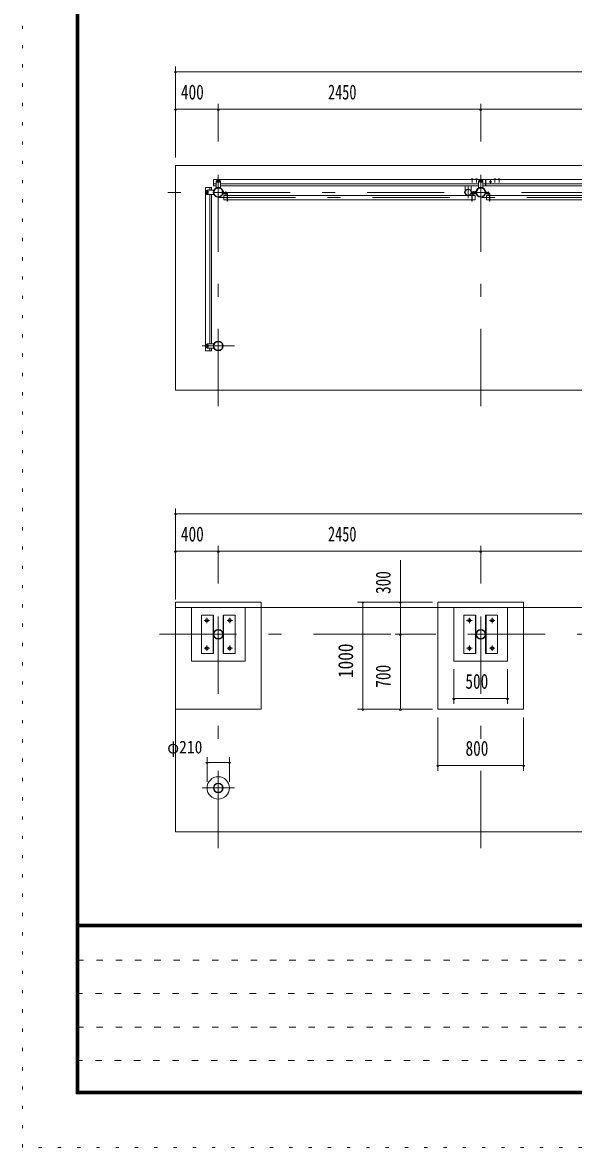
# Model space of a CAD drawing. Units: millimetres, scale not verified. Extents: x -27018 to 27029, y -10500 to 10500.
# Drawn here: x -2671 to 2472, y -10500 to 0 of the extents above; entities that cross this region are included whole.
import ezdxf
from ezdxf.enums import TextEntityAlignment as Align

# ---------------------------------------------------------------- set-up
doc = ezdxf.new("R2010")
doc.units = ezdxf.units.MM
doc.header["$LTSCALE"] = 60
for name, pattern in [('USER1', [3, 1, -2]), ('USER3', [24, 12, -5, 2, -5]), ('USER4', [3, 0.5, -2.5])]:
    doc.linetypes.add(name, pattern=pattern)
for name, color, linetype, lineweight in [('0-2_1-05BOLD', 7, 'Continuous', 18), ('0-3_1-25CENTER', 3, 'USER3', 18), ('0-5_1-55DIM', 3, 'Continuous', 18), ('0-C_F-F1PAPER', 5, 'Continuous', 18), ('0-D_F-E_J_ADD', 5, 'USER4', 18)]:
    doc.layers.add(name, color=color, linetype=linetype, lineweight=lineweight)
doc.styles.add('ＭＳ ゴシック', font='')
doc.styles.get('ＭＳ ゴシック').set_extended_font_data('MS Gothic')

msp = doc.modelspace()

# ---------------------------------------------------------------- linework, layer by layer
at = {"layer": '0-2_1-05BOLD'}
for p, q in [((1524.1, -1464.18), (1524.1, -1460.68)), ((1529.87, -1460.68), (1529.87, -1464.18)), ((1560.73, -1464.18), (1560.73, -1465.78)), ((1564.1, -1464.18), (1564.1, -1460.68)), ((1569.87, -1460.68), (1569.87, -1464.18)), ((1652.48, -1467.38), (1651.48, -1467.38)), ((1734.1, -1464.18), (1734.1, -1460.68)), ((1739.87, -1460.68), (1739.87, -1464.18)), ((1770.73, -1464.18), (1770.73, -1465.78)), ((1774.1, -1464.18), (1774.1, -1460.68)), ((1779.87, -1460.68), (1779.87, -1464.18)), ((-953.57, -1600.33), (-953.57, -1570.33)), ((-923.07, -1565.33), (-923.07, -1540.33)), ((-905.47, -1540.33), (-905.47, -1565.33)), ((-863.52, -1505.78), (-888.51, -1505.78)), ((-888.51, -1523.38), (-863.52, -1523.38)), ((-858.52, -1475.28), (-828.52, -1475.28)), ((-852.02, -1481.78), (-848.32, -1481.78)), ((-848.32, -1489.78), (-852.02, -1489.78)), ((-835.01, -1481.78), (-838.71, -1481.78)), ((-838.71, -1489.78), (-835.01, -1489.78)), ((1586.48, -1505.78), (-823.52, -1505.78)), ((-823.52, -1523.38), (1586.48, -1523.38)), ((1460.99, -1523.38), (1460.99, -1575.81)), ((1515.99, -1575.81), (1515.99, -1523.38)), ((1591.48, -1475.28), (1621.48, -1475.28)), ((1597.98, -1481.78), (1601.68, -1481.78)), ((1601.68, -1489.78), (1597.98, -1489.78)), ((1614.98, -1481.78), (1611.29, -1481.78)), ((1611.29, -1489.78), (1614.98, -1489.78)), ((1626.48, -1480.28), (1626.48, -1540.78)), ((1626.48, -1505.78), (1651.48, -1505.78)), ((1651.48, -1502.38), (1652.48, -1502.38)), ((1652.48, -1505.78), (4386.48, -1505.78)), ((-888.07, -1605.33), (-948.57, -1605.33)), ((-947.07, -1580.53), (-947.07, -1576.83)), ((-947.07, -1590.13), (-947.07, -1593.83)), ((-939.07, -1576.83), (-939.07, -1580.53)), ((-939.07, -1593.83), (-939.07, -1590.13)), ((-923.07, -2999.33), (-923.07, -1605.33)), ((-905.47, -1605.33), (-905.47, -2999.33)), ((-793.76, -1595.33), (-764.16, -1595.33)), ((-764.16, -1598.53), (-793.76, -1598.53)), ((1521.94, -1613.13), (-758.96, -1613.13)), ((-758.96, -1655.83), (1521.94, -1655.83)), ((1562.04, -1582.33), (1515.83, -1582.33)), ((1515.83, -1588.32), (1562.04, -1588.32)), ((1517.22, -1580.72), (1560.57, -1580.72)), ((1560.57, -1589.93), (1517.22, -1589.93)), ((1553.99, -1613.13), (1525.14, -1613.13)), ((1556.74, -1595.33), (1527.14, -1595.33)), ((1527.14, -1598.53), (1556.74, -1598.53)), ((1656.24, -1595.33), (1685.83, -1595.33)), ((1685.83, -1598.53), (1656.24, -1598.53)), ((1691.03, -1600.53), (1691.03, -1666.33)), ((4321.94, -1613.13), (1691.03, -1613.13)), ((1691.03, -1655.83), (4321.94, -1655.83)), ((-953.57, -3004.33), (-953.57, -3034.33)), ((-888.07, -2999.33), (-948.57, -2999.33)), ((-947.07, -3014.53), (-947.07, -3010.83)), ((-947.07, -3024.13), (-947.07, -3027.83)), ((-939.07, -3010.83), (-939.07, -3014.53)), ((-939.07, -3027.83), (-939.07, -3024.13)), ((-923.07, -3039.33), (-923.07, -3064.33)), ((-1243.51, -5460.33), (9756.49, -5460.33)), ((-1093.51, -5460.33), (-1093.51, -5960.33)), ((-892.56, -5890.33), (-892.56, -5530.32)), ((-794.46, -5530.32), (-794.46, -5890.33)), ((1557.44, -5890.33), (1557.44, -5530.32)), ((1655.54, -5530.32), (1655.54, -5890.33)), ((1856.49, -5960.33), (1856.49, -5460.33))]:
    msp.add_line(p, q, dxfattribs=at)
for points in [[(9756.48, -3430.33), (9756.48, -1335.33), (-1243.52, -1335.33), (-1243.52, -3430.33)], [(-838.52, -1482.89), (-838.52, -1488.67), (-843.51, -1491.55), (-848.52, -1488.67), (-848.52, -1482.89), (-843.52, -1480)], [(1601.48, -1482.89), (1601.48, -1488.67), (1606.48, -1491.55), (1611.48, -1488.67), (1611.48, -1482.89), (1606.48, -1480)], [(1692.48, -1482.89), (1697.48, -1480), (1702.48, -1482.89), (1702.48, -1488.67), (1697.48, -1491.55), (1692.48, -1488.67)], [(-940.18, -1590.33), (-945.96, -1590.33), (-948.84, -1585.33), (-945.95, -1580.33), (-940.18, -1580.33), (-937.29, -1585.33)], [(-940.18, -3024.33), (-937.29, -3019.33), (-940.18, -3014.33), (-945.96, -3014.33), (-948.84, -3019.33), (-945.95, -3024.33)], [(2006.49, -6410.33), (2006.49, -5410.33), (1206.49, -5410.33), (1206.49, -6410.33)], [(-888.06, -5890.33), (-1000.06, -5890.33), (-1000.06, -5530.32), (-888.06, -5530.32)], [(-686.96, -5530.32), (-686.96, -5890.33), (-798.96, -5890.33), (-798.96, -5530.32)], [(1561.94, -5890.33), (1449.94, -5890.33), (1449.94, -5530.32), (1561.94, -5530.32)], [(1763.04, -5530.32), (1651.04, -5530.32), (1651.04, -5890.33), (1763.04, -5890.33)]]:
    msp.add_lwpolyline(points, close=True, dxfattribs=at)
for points in [[(-888.51, -1523.38), (-888.51, -1465.78), (1651.48, -1465.78), (1651.48, -1523.38), (1626.48, -1523.38)], [(1520.73, -1465.78), (1520.73, -1464.18), (1533.23, -1464.18), (1533.23, -1465.78)], [(1532.76, -1464.18), (1532.76, -1460.68), (1531.88, -1460.18), (1522.08, -1460.18), (1521.21, -1460.68), (1521.21, -1464.18)], [(1560.73, -1464.18), (1573.23, -1464.18), (1573.23, -1465.78)], [(1572.76, -1464.18), (1572.76, -1460.68), (1571.88, -1460.18), (1562.08, -1460.18), (1561.21, -1460.68), (1561.21, -1464.18)], [(4386.48, -1523.38), (1652.48, -1523.38), (1652.48, -1465.78), (9401.48, -1465.78), (9401.48, -1523.38), (9376.48, -1523.38)], [(1730.73, -1465.78), (1730.73, -1464.18), (1743.23, -1464.18), (1743.23, -1465.78)], [(1742.76, -1464.18), (1742.76, -1460.68), (1741.88, -1460.18), (1732.08, -1460.18), (1731.21, -1460.68), (1731.21, -1464.18)], [(1770.73, -1464.18), (1783.23, -1464.18), (1783.23, -1465.78)], [(1782.76, -1464.18), (1782.76, -1460.68), (1781.88, -1460.18), (1772.08, -1460.18), (1771.21, -1460.68), (1771.21, -1464.18)], [(-905.47, -1540.33), (-963.07, -1540.33), (-963.07, -3064.33), (-905.47, -3064.33), (-905.47, -3039.33)], [(-948.57, -1565.33), (-888.07, -1565.33), (-888.07, -1605.33)], [(-823.52, -1480.28), (-823.52, -1540.78), (-863.52, -1540.78), (-863.52, -1480.28)], [(-795.76, -1593.33), (-795.76, -1573.33), (-798.96, -1573.33), (-798.96, -1593.33)], [(1561.94, -1593.33), (1561.94, -1573.33), (1558.74, -1573.33), (1558.74, -1593.33)], [(1626.48, -1540.78), (1586.48, -1540.78), (1586.48, -1480.28)], [(1654.23, -1593.33), (1654.23, -1573.33), (1651.04, -1573.33), (1651.04, -1593.33)], [(-762.16, -1613.13), (-791.01, -1613.13), (-791.01, -1655.83), (-762.16, -1655.83)], [(-758.96, -1600.53), (-758.96, -1666.33), (-762.17, -1666.33), (-762.17, -1600.53)], [(1525.14, -1600.53), (1525.14, -1666.33), (1521.94, -1666.33), (1521.94, -1600.53)], [(1525.14, -1655.83), (1553.99, -1655.83), (1553.99, -1613.13)], [(1687.84, -1613.13), (1658.99, -1613.13), (1658.99, -1655.83), (1687.84, -1655.83)], [(1691.03, -1666.33), (1687.84, -1666.33), (1687.84, -1600.53)], [(-948.57, -3039.33), (-888.07, -3039.33), (-888.07, -2999.33)], [(9756.49, -5410.33), (9756.49, -7555.33), (-1243.51, -7555.33), (-1243.51, -5410.33), (-443.51, -5410.33), (-443.51, -6410.33), (-1243.51, -6410.33)], [(-1093.51, -5960.33), (-593.51, -5960.33), (-593.51, -5460.33)], [(1356.49, -5460.33), (1356.49, -5960.33), (1856.49, -5960.33)]]:
    msp.add_lwpolyline(points, dxfattribs=at)
for centre, radius in [((-843.51, -1585.33), 44.55), ((-843.51, -1585.33), 40.35), ((-843.51, -1485.78), 6.25), ((-843.51, -1485.78), 4.9), ((1488.49, -1585.33), 27.5), ((1606.49, -1585.33), 44.55), ((1606.49, -1585.33), 40.35), ((1606.48, -1485.78), 6.25), ((1606.48, -1485.78), 4.9), ((1697.48, -1485.78), 6.25), ((1697.48, -1485.78), 4.9), ((-943.07, -1585.33), 6.25), ((-943.07, -1585.33), 4.9), ((1457.14, -1585.33), 2.25), ((1654.89, -1585.33), 2.25), ((-943.07, -3019.33), 6.25), ((-943.07, -3019.33), 4.9), ((-843.52, -3019.33), 44.55), ((-843.52, -3019.33), 40.35), ((-950.01, -5580.33), 14.5), ((-843.51, -5710.33), 44.55), ((-843.51, -5710.33), 40.35), ((-737.01, -5580.33), 14.5), ((1499.99, -5580.33), 14.5), ((1606.49, -5710.33), 44.55), ((1606.49, -5710.33), 40.35), ((1712.99, -5580.33), 14.5), ((-950.01, -5840.32), 14.5), ((-737.01, -5840.32), 14.5), ((1499.99, -5840.32), 14.5), ((1712.99, -5840.32), 14.5), ((-843.51, -7144.33), 105), ((-843.51, -7144.33), 44.55), ((-843.51, -7144.33), 40.35)]:
    msp.add_circle(centre, radius, dxfattribs=at)
for centre, radius, start, end in [((1522.65, -1462.49), 2.32, 51.45377, 90), ((1526.98, -1468.69), 8.51, 70.16867, 109.82912), ((1531.31, -1462.5), 2.32, 90, 128.53143), ((1562.65, -1462.49), 2.32, 51.45377, 90), ((1566.98, -1468.69), 8.51, 70.16867, 109.82912), ((1571.31, -1462.5), 2.32, 90, 128.53143), ((1732.65, -1462.49), 2.32, 51.45377, 90), ((1736.98, -1468.69), 8.51, 70.16867, 109.82912), ((1741.31, -1462.5), 2.32, 90, 128.53143), ((1772.65, -1462.49), 2.32, 51.45377, 90), ((1776.98, -1468.69), 8.51, 70.16867, 109.82912), ((1781.31, -1462.5), 2.32, 90, 128.53143), ((-948.57, -1570.33), 5, 90, 180), ((-943.07, -1576.83), 4, 0, 180), ((-858.52, -1480.28), 5, 90, 180), ((-852.02, -1485.78), 4, 90, 270), ((-835.01, -1485.78), 4, 270, 90), ((-828.52, -1480.28), 5, 0, 90), ((1488.49, -1585.33), 29.1, 9.09488, 180), ((1488.49, -1602.73), 44.9, 109.58864, 127.76454), ((1488.49, -1602.73), 44.9, 52.23546, 70.41136), ((1606.49, -1585.33), 46.15, 0, 174.27287), ((1591.48, -1480.28), 5, 90, 180), ((1597.98, -1485.78), 4, 90, 270), ((1614.98, -1485.78), 4, 270, 90), ((1621.48, -1480.28), 5, 0, 90), ((-948.57, -1600.33), 5, 180, 270), ((-943.07, -1593.83), 4, 180, 0), ((-793.76, -1593.33), 5.2, 180, 270), ((-793.76, -1593.33), 2, 180, 270), ((-764.16, -1600.53), 5.2, 0, 90), ((-764.16, -1600.53), 2, 0, 90), ((1457.14, -1585.33), 3.85, 51.34222, 0), ((1488.49, -1585.33), 29.1, 185.93016, 252.80957), ((1488.49, -1585.33), 29.1, 287.19043, 350.90512), ((1527.14, -1600.53), 5.2, 90, 180), ((1527.14, -1600.53), 2, 90, 180), ((1556.74, -1593.33), 2, 270, 0), ((1556.74, -1593.33), 5.2, 270, 0), ((1606.49, -1585.33), 46.15, 185.71837, 356.21085), ((1654.89, -1585.33), 3.85, 180, 127.90752), ((1656.24, -1593.33), 5.2, 180, 270), ((1656.24, -1593.33), 2, 180, 270), ((1685.83, -1600.53), 5.2, 0, 90), ((1685.83, -1600.53), 2, 0, 90), ((-948.57, -3004.33), 5, 90, 180), ((-948.57, -3034.33), 5, 180, 270), ((-943.07, -3010.83), 4, 0, 180), ((-943.07, -3027.83), 4, 180, 0)]:
    msp.add_arc(centre, radius, start, end, dxfattribs=at)
at = {"layer": '0-3_1-25CENTER'}
for p, q in [((-843.51, -3580.33), (-843.51, -1185.33)), ((1606.49, -3580.33), (1606.49, -1185.33)), ((1526.98, -1492.64), (1526.98, -1457.76)), ((1566.98, -1457.76), (1566.98, -1492.64)), ((1697.48, -1505.78), (1697.48, -1465.78)), ((1736.98, -1457.76), (1736.98, -1492.64)), ((1776.98, -1492.64), (1776.98, -1457.76)), ((-943.07, -1567.83), (-943.07, -1602.83)), ((-826.02, -1485.78), (-861.02, -1485.78)), ((1488.49, -1640.33), (1488.49, -1530.33)), ((1538.96, -1574.56), (1538.96, -1596.09)), ((1588.98, -1485.78), (1623.98, -1485.78)), ((1684.98, -1485.78), (1709.98, -1485.78)), ((9906.48, -1585.33), (-1393.51, -1585.33)), ((-843.51, -1634.48), (9356.48, -1634.48)), ((-773.96, -1576.33), (-773.96, -1618.13)), ((1536.94, -1618.13), (1536.94, -1576.33)), ((1676.04, -1576.33), (1676.04, -1618.13)), ((-993.52, -3019.33), (-693.52, -3019.33)), ((-943.07, -3036.83), (-943.07, -3001.83)), ((-843.51, -7705.33), (-843.51, -5310.33)), ((1606.49, -7705.33), (1606.49, -5310.33)), ((-950.01, -5555.33), (-950.01, -5605.33)), ((-737.01, -5605.33), (-737.01, -5555.33)), ((1499.99, -5605.33), (1499.99, -5555.33)), ((1712.99, -5605.33), (1712.99, -5555.33)), ((-975.01, -5580.33), (-925.01, -5580.33)), ((-762.01, -5580.33), (-712.01, -5580.33)), ((1524.99, -5580.33), (1474.99, -5580.33)), ((1687.99, -5580.33), (1737.99, -5580.33)), ((-1393.51, -5710.33), (9906.48, -5710.33)), ((-925.01, -5840.32), (-975.01, -5840.32)), ((-950.01, -5815.32), (-950.01, -5865.32)), ((-762.01, -5840.32), (-712.01, -5840.32)), ((-737.01, -5815.32), (-737.01, -5865.32)), ((1474.99, -5840.32), (1524.99, -5840.32)), ((1499.99, -5815.32), (1499.99, -5865.32)), ((1687.99, -5840.32), (1737.99, -5840.32)), ((1712.99, -5815.32), (1712.99, -5865.32)), ((-693.51, -7144.33), (-993.51, -7144.33))]:
    msp.add_line(p, q, dxfattribs=at)
at = {"layer": '0-5_1-55DIM'}
for p, q in [((-1243.52, -1260.33), (-1243.52, -410.33)), ((-1233.52, -460.33), (-1253.52, -460.33)), ((-1243.52, -460.33), (9756.48, -460.33)), ((-1233.52, -810.33), (-1253.52, -810.33)), ((9756.48, -810.33), (-1243.52, -810.33)), ((-833.52, -810.33), (-853.52, -810.33)), ((-843.52, -1110.33), (-843.52, -760.33)), ((1616.49, -810.33), (1596.49, -810.33)), ((1606.49, -1110.33), (1606.49, -760.33)), ((-1233.51, -4585.33), (-1253.51, -4585.33)), ((-1243.51, -4535.33), (-1243.51, -5385.33)), ((9756.49, -4585.33), (-1243.51, -4585.33)), ((-843.51, -5235.33), (-843.51, -4885.33)), ((1606.49, -5235.33), (1606.49, -4885.33)), ((-1233.51, -4935.33), (-1253.51, -4935.33)), ((-1243.51, -4935.33), (9756.49, -4935.33)), ((-833.51, -4935.33), (-853.51, -4935.33)), ((856.49, -6410.33), (856.49, -5017.83)), ((1616.49, -4935.33), (1596.49, -4935.33)), ((1156.49, -5410.33), (456.49, -5410.33)), ((516.49, -5410.33), (496.49, -5410.33)), ((506.49, -6410.33), (506.49, -5410.33)), ((506.49, -5410.33), (506.49, -6410.33)), ((866.49, -5410.33), (846.49, -5410.33)), ((856.49, -5710.33), (856.49, -5410.33)), ((1131.5, -5710.33), (806.49, -5710.33)), ((866.49, -5710.33), (846.49, -5710.33)), ((856.49, -6410.33), (856.49, -5710.33)), ((1356.49, -6360.33), (1356.49, -6035.33)), ((1856.49, -6035.33), (1856.49, -6360.33)), ((1366.49, -6310.33), (1346.49, -6310.33)), ((1356.49, -6310.33), (1856.49, -6310.33)), ((1856.49, -6310.33), (1356.49, -6310.33)), ((1866.49, -6310.33), (1846.49, -6310.33)), ((456.49, -6410.33), (1156.49, -6410.33)), ((516.49, -6410.33), (496.49, -6410.33)), ((866.49, -6410.33), (846.49, -6410.33)), ((1206.49, -6485.33), (1206.49, -6985.33)), ((2006.49, -6985.33), (2006.49, -6485.33)), ((-938.51, -6907.33), (-958.51, -6907.33)), ((-948.51, -7086.91), (-948.51, -6857.33)), ((-948.51, -6907.33), (-738.51, -6907.33)), ((-728.51, -6907.33), (-748.51, -6907.33)), ((-738.51, -6857.33), (-738.51, -7086.91)), ((1216.49, -6935.33), (1196.49, -6935.33)), ((1206.49, -6935.33), (2006.49, -6935.33)), ((1206.49, -6935.33), (2006.49, -6935.33)), ((2016.49, -6935.33), (1996.49, -6935.33))]:
    msp.add_line(p, q, dxfattribs=at)
for centre in [(-1243.52, -460.33), (-1243.52, -810.33), (-843.52, -810.33), (1606.49, -810.33), (-1243.51, -4585.33), (-1243.51, -4935.33), (-843.51, -4935.33), (1606.49, -4935.33), (506.49, -5410.33), (856.49, -5410.33), (856.49, -5710.33), (1356.49, -6310.33), (1856.49, -6310.33), (506.49, -6410.33), (856.49, -6410.33), (-948.51, -6907.33), (-738.51, -6907.33), (1206.49, -6935.33), (2006.49, -6935.33)]:
    msp.add_arc(centre, 10, 180, 0, dxfattribs=at)
at = {"layer": '0-C_F-F1PAPER'}
for p, q in [((26503.82, -8415), (-2146.18, -8415)), ((-2146.18, -8417.5), (26503.82, -8417.5)), ((26503.82, -8420), (-2146.18, -8420)), ((-2146.18, -8422.5), (26503.82, -8422.5)), ((26503.82, -8425), (-2146.18, -8425)), ((-2146.18, -8427.5), (26503.82, -8427.5)), ((26503.82, -8430), (-2146.18, -8430)), ((-2146.18, -8432.5), (26503.82, -8432.5)), ((26503.82, -8435), (-2146.18, -8435)), ((-2146.18, -8437.5), (26503.82, -8437.5)), ((26503.82, -8440), (-2146.18, -8440))]:
    msp.add_line(p, q, dxfattribs=at)
at = {"layer": '0-C_F-F1PAPER', "color": 6, "linetype": 'USER1'}
for p, q in [((16078.82, -8752), (-2171.18, -8752)), ((-2171.18, -9064), (16078.83, -9064)), ((16078.83, -9376), (-2171.18, -9376)), ((-2171.18, -9688), (13570.83, -9688))]:
    msp.add_line(p, q, dxfattribs=at)
at = {"layer": '0-C_F-F1PAPER'}
for points in [[(26528.82, -10000), (26528.82, 10100), (-2171.18, 10100), (-2171.18, -10000)], [(26526.32, -9997.5), (26526.32, 10097.5), (-2168.68, 10097.5), (-2168.68, -9997.5)], [(26523.82, -9995), (-2166.18, -9995), (-2166.18, 10095), (26523.82, 10095)], [(26521.32, -9992.5), (26521.32, 10092.5), (-2163.68, 10092.5), (-2163.68, -9992.5)], [(26518.82, -9990), (-2161.18, -9990), (-2161.18, 10090), (26518.82, 10090)], [(26516.32, -9987.5), (26516.32, 10087.5), (-2158.68, 10087.5), (-2158.68, -9987.5)], [(26513.82, -9985), (-2156.18, -9985), (-2156.18, 10085), (26513.82, 10085)], [(26511.32, -9982.5), (26511.32, 10082.5), (-2153.68, 10082.5), (-2153.68, -9982.5)], [(26508.82, -9980), (26508.82, 10080), (-2151.18, 10080), (-2151.18, -9980)], [(26506.32, -9977.5), (26506.32, 10077.5), (-2148.68, 10077.5), (-2148.68, -9977.5)], [(26503.82, -9975), (-2146.18, -9975), (-2146.18, 10075), (26503.82, 10075)]]:
    msp.add_lwpolyline(points, close=True, dxfattribs=at)
at = {"layer": '0-D_F-E_J_ADD'}
msp.add_lwpolyline([(27028.82, -10500), (-2671.18, -10500), (-2671.18, 10500), (27028.82, 10500)], close=True, dxfattribs=at)

# ---------------------------------------------------------------- texts
at = {"layer": '0-5_1-55DIM', "color": 7, "style": 'ＭＳ ゴシック'}
for s, height, width, p in [('400', 139.3, 0.75, (-1192.25, -760.33)), ('2450', 139.3, 0.7, (180.78, -760.33)), ('400', 139.3, 0.75, (-1192.24, -4885.33)), ('2450', 139.3, 0.7, (180.79, -4885.33)), ('500', 139.3, 0.75, (1463.3, -6260.33)), ('φ210', 118.4, 0.9, (-1319.55, -6857.33)), ('800', 139.3, 0.75, (1464.41, -6885.33))]:
    msp.add_text(s, height=height, dxfattribs=dict(at, width=width)).set_placement(p, align=Align.BOTTOM_LEFT)
for s, width, p in [('300', 0.75, (806.49, -5334.04)), ('1000', 0.85, (456.49, -6118.3)), ('700', 0.75, (806.49, -6208.39))]:
    msp.add_text(s, height=139.3, rotation=90, dxfattribs=dict(at, width=width)).set_placement(p, align=Align.BOTTOM_LEFT)

doc.saveas('drawing.dxf')
